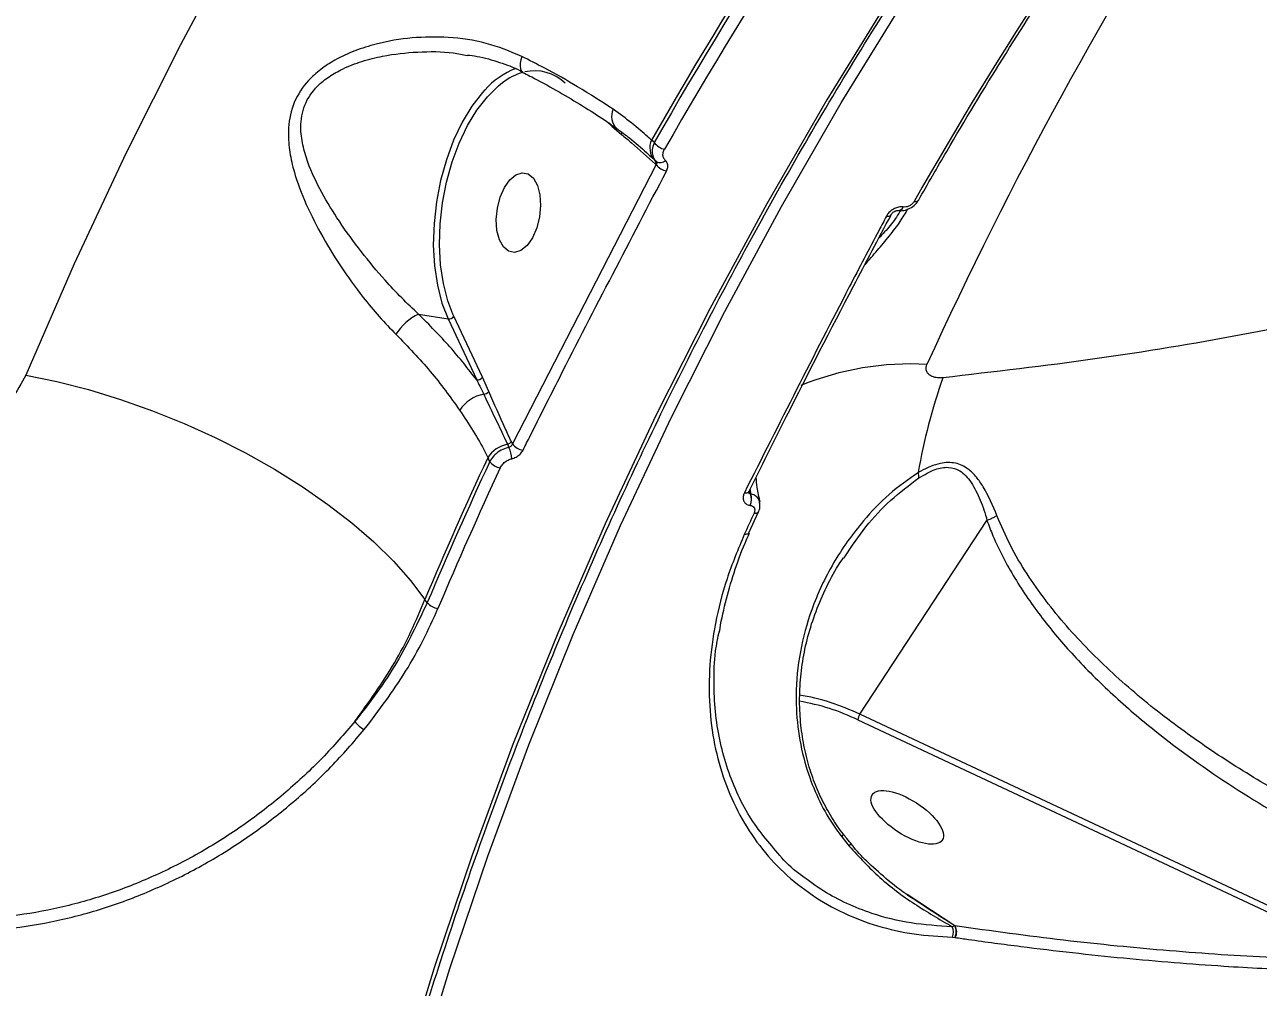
# Model space of a CAD drawing. Header units: millimetres. Extents: x -6879 to 7341, y -8047 to 7187.
# Drawn here: x -860.5 to -722.5, y 3038.4 to 3146 of the extents above; entities that cross this region are included whole.
import ezdxf

# ---------------------------------------------------------------- set-up
doc = ezdxf.new("R2010")
doc.units = ezdxf.units.MM
for name, color, linetype in [('DIKOM_ОБЪЕКТ', 7, 'Continuous'), ('DIKOM_РАЗМЕР_ЗОНА', 7, 'Continuous'), ('DIKOM_РАЗМЕР_ОБЪЕКТА', 7, 'Continuous')]:
    doc.layers.add(name, color=color, linetype=linetype)
doc.styles.add('style1', font='arial.ttf', dxfattribs={"width": 0.8})
doc.dimstyles.new('1-50', dxfattribs={"dimtxt": 300, "dimasz": 200, "dimexe": 100, "dimexo": 0, "dimgap": 100, "dimtad": 0, "dimdec": 0, "dimtxsty": 'style1', "dimcen": 0, "dimclrd": 7, "dimclre": 7, "dimadec": 1, "dimazin": 2, "dimtfac": 1, "dimtdec": 0, "dimtmove": 1, "dimatfit": 3, "dimfxl": 0, "dimlwd": 25, "dimlwe": 18, "dimarcsym": 0})

# ---------------------------------------------------------------- blocks, each defined once
blk = doc.blocks.new('*D20')
at = {"layer": 'Defpoints', "color": 0, "transparency": 16777216}
for p in [(-335.47, 4138.44), (-5198.79, -5966.88), (-1568.13, -5966.88)]:
    blk.add_point(p, dxfattribs=at)
at = {"layer": 'DIKOM_РАЗМЕР_ОБЪЕКТА', "color": 7, "lineweight": 18, "transparency": 16777216}
for p, q in [((-335.47, 4138.44), (-5298.79, 4138.44)), ((-1568.13, -5966.88), (-5298.79, -5966.88))]:
    blk.add_line(p, q, dxfattribs=at)
at = {"layer": 'DIKOM_РАЗМЕР_ОБЪЕКТА', "color": 7, "lineweight": 25, "transparency": 16777216}
for p, q in [((-5198.79, 3938.44), (-5198.79, -81.84)), ((-5198.79, -5766.88), (-5198.79, -1161.62))]:
    blk.add_line(p, q, dxfattribs=at)
at = {"layer": 'DIKOM_РАЗМЕР_ОБЪЕКТА', "color": 7, "transparency": 16777216}
for points in [[(-5232.12, 3938.44), (-5165.46, 3938.44), (-5198.79, 4138.44)], [(-5232.12, -5766.88), (-5165.46, -5766.88), (-5198.79, -5966.88)]]:
    blk.add_solid(points, dxfattribs=at)
at = {"layer": 'DIKOM_РАЗМЕР_ОБЪЕКТА', "color": 0, "transparency": 16777216, "insert": (-5198.79, -621.73), "char_height": 300, "attachment_point": 5, "rotation": 90, "style": 'style1'}
blk.add_mtext('10100', dxfattribs=at)
blk = doc.blocks.new('*D19')
at = {"layer": 'Defpoints', "color": 0, "transparency": 16777216}
for p in [(5624.04, 6094.27), (-4435.35, 2864.29), (5624.04, -2640.11)]:
    blk.add_point(p, dxfattribs=at)
at = {"layer": 'DIKOM_РАЗМЕР_ОБЪЕКТА', "color": 7, "lineweight": 18, "transparency": 16777216}
for p, q in [((-4435.35, 2864.29), (-4435.35, 6194.27)), ((5624.04, -2640.11), (5624.04, 6194.27))]:
    blk.add_line(p, q, dxfattribs=at)
at = {"layer": 'DIKOM_РАЗМЕР_ОБЪЕКТА', "color": 7, "lineweight": 25, "transparency": 16777216}
for p, q in [((-4235.35, 6094.27), (2113.67, 6094.27)), ((5424.04, 6094.27), (3193.46, 6094.27))]:
    blk.add_line(p, q, dxfattribs=at)
at = {"layer": 'DIKOM_РАЗМЕР_ОБЪЕКТА', "color": 7, "transparency": 16777216}
for points in [[(-4235.35, 6127.6), (-4235.35, 6060.94), (-4435.35, 6094.27)], [(5424.04, 6127.6), (5424.04, 6060.94), (5624.04, 6094.27)]]:
    blk.add_solid(points, dxfattribs=at)
at = {"layer": 'DIKOM_РАЗМЕР_ОБЪЕКТА', "color": 0, "transparency": 16777216, "insert": (2653.56, 6094.27), "char_height": 300, "attachment_point": 5, "style": 'style1'}
blk.add_mtext('10100', dxfattribs=at)
blk = doc.blocks.new('*D18')
at = {"layer": 'Defpoints', "color": 0, "transparency": 16777216}
for p in [(-342.29, 5666.7), (-6681.79, -8047.27), (-1651.48, -8047.27)]:
    blk.add_point(p, dxfattribs=at)
at = {"layer": 'DIKOM_РАЗМЕР_ЗОНА', "color": 7, "lineweight": 18, "transparency": 16777216}
for p, q in [((-342.29, 5666.7), (-6781.79, 5666.7)), ((-1651.48, -8047.27), (-6781.79, -8047.27))]:
    blk.add_line(p, q, dxfattribs=at)
at = {"layer": 'DIKOM_РАЗМЕР_ЗОНА', "color": 7, "lineweight": 25, "transparency": 16777216}
for p, q in [((-6681.79, 5466.7), (-6681.79, -340.84)), ((-6681.79, -7847.27), (-6681.79, -1420.62))]:
    blk.add_line(p, q, dxfattribs=at)
at = {"layer": 'DIKOM_РАЗМЕР_ЗОНА', "color": 7, "transparency": 16777216}
for points in [[(-6715.12, 5466.7), (-6648.46, 5466.7), (-6681.79, 5666.7)], [(-6715.12, -7847.27), (-6648.46, -7847.27), (-6681.79, -8047.27)]]:
    blk.add_solid(points, dxfattribs=at)
at = {"layer": 'DIKOM_РАЗМЕР_ЗОНА', "color": 0, "transparency": 16777216, "insert": (-6681.79, -880.73), "char_height": 300, "attachment_point": 5, "rotation": 90, "style": 'style1'}
blk.add_mtext('13700', dxfattribs=at)
blk = doc.blocks.new('*D17')
at = {"layer": 'Defpoints', "color": 0, "transparency": 16777216}
for p in [(-5935.35, 6990.27), (-5935.35, 998.27), (7340.79, -2830.86)]:
    blk.add_point(p, dxfattribs=at)
at = {"layer": 'DIKOM_РАЗМЕР_ЗОНА', "color": 7, "lineweight": 18, "transparency": 16777216}
for p, q in [((-5935.35, 998.27), (-5935.35, 7090.27)), ((7340.79, -2830.86), (7340.79, 7090.27))]:
    blk.add_line(p, q, dxfattribs=at)
at = {"layer": 'DIKOM_РАЗМЕР_ЗОНА', "color": 7, "lineweight": 25, "transparency": 16777216}
for p, q in [((-5735.35, 6990.27), (2016.67, 6990.27)), ((7140.79, 6990.27), (3096.46, 6990.27))]:
    blk.add_line(p, q, dxfattribs=at)
at = {"layer": 'DIKOM_РАЗМЕР_ЗОНА', "color": 7, "transparency": 16777216}
for points in [[(-5735.35, 7023.6), (-5735.35, 6956.94), (-5935.35, 6990.27)], [(7140.79, 7023.6), (7140.79, 6956.94), (7340.79, 6990.27)]]:
    blk.add_solid(points, dxfattribs=at)
at = {"layer": 'DIKOM_РАЗМЕР_ЗОНА', "color": 0, "transparency": 16777216, "insert": (2556.56, 6990.27), "char_height": 300, "attachment_point": 5, "style": 'style1'}
blk.add_mtext('13300', dxfattribs=at)

msp = doc.modelspace()

# ---------------------------------------------------------------- linework, layer by layer
at = {"layer": 'DIKOM_ОБЪЕКТ', "color": 7, "linetype": 'Continuous', "lineweight": 15}
for p, q in [((-795.31, 3135.1), (-794.76, 3134.59)), ((-794.76, 3134.59), (-793.73, 3133.7)), ((-790.05, 3132.8), (-790.36, 3133.07)), ((-789.86, 3130.33), (-805.92, 3099.11)), ((-789.92, 3130.38), (-789.86, 3130.33)), ((-762.21, 3125.59), (-762.23, 3125.59)), ((-763.61, 3124.69), (-763.6, 3124.71)), ((-816.42, 3113.61), (-813.12, 3113.08)), ((-813.12, 3113.08), (-809.92, 3106.26)), ((-812.47, 3113.37), (-812.58, 3113.61)), ((-809.28, 3106.55), (-812.47, 3113.37)), ((-808.57, 3104.96), (-809.28, 3106.55)), ((-806.47, 3099.07), (-806.31, 3098.72)), ((-805.92, 3099.11), (-806.04, 3099.36)), ((-808.68, 3097.57), (-808.47, 3097.12)), ((-779.5, 3093.76), (-779.49, 3093.78)), ((-779.3, 3093.51), (-779.43, 3093.83)), ((-779.35, 3094), (-779.28, 3093.51)), ((-779.28, 3093.51), (-779.3, 3093.51)), ((-779.36, 3092.25), (-779.34, 3092.24)), ((-779.49, 3089.15), (-778.41, 3091.52)), ((-767.06, 3068.89), (-752.86, 3090.56)), ((-768.86, 3086.33), (-768.75, 3086.49)), ((-815.45, 3081.36), (-815.71, 3081.7)), ((-708.37, 3041.39), (-767.06, 3068.89)), ((-767.28, 3068.25), (-709.85, 3041.34)), ((-769.08, 3055.17), (-768.26, 3054.14)), ((-768.95, 3055.47), (-768.96, 3055.5)), ((-756.43, 3045.22), (-761.78, 3048.74)), ((-756.46, 3045.23), (-757.49, 3045.89)), ((-756.46, 3045.23), (-756.75, 3045.14)), ((-756.43, 3045.22), (-756.46, 3045.23)), ((-756.71, 3043.97), (-756.43, 3043.94)), ((-756.43, 3043.94), (-756.4, 3043.93))]:
    msp.add_line(p, q, dxfattribs=at)
at = {"layer": 'DIKOM_ОБЪЕКТ', "color": 7, "linetype": 'Continuous', "lineweight": 15, "flags": 128}
for points in [[(-755.7, 3266.53), (-765.1, 3256.32), (-774.23, 3245.9), (-783.07, 3235.27), (-791.63, 3224.45), (-799.89, 3213.44), (-807.85, 3202.25), (-815.52, 3190.88), (-822.87, 3179.33), (-829.92, 3167.62), (-836.65, 3155.75), (-843.06, 3143.73), (-849.15, 3131.56), (-854.92, 3119.25), (-860.36, 3106.81)], [(-665.61, 3261.25), (-675.99, 3252.19), (-686.1, 3242.89), (-695.92, 3233.34), (-705.47, 3223.55), (-714.71, 3213.54), (-723.66, 3203.3), (-732.31, 3192.84), (-740.64, 3182.18), (-748.66, 3171.31), (-756.36, 3160.25), (-763.73, 3149), (-770.77, 3137.57), (-777.48, 3125.96), (-783.85, 3114.19), (-789.87, 3102.27), (-795.54, 3090.19), (-800.86, 3077.97), (-805.83, 3065.61), (-810.44, 3053.13), (-814.69, 3040.53), (-818.57, 3027.82)], [(-816.8, 3027.8), (-812.93, 3040.47), (-808.69, 3053.03), (-804.1, 3065.48), (-799.14, 3077.79), (-793.84, 3089.98), (-788.18, 3102.02), (-782.18, 3113.91), (-775.83, 3125.65), (-769.15, 3137.22), (-762.13, 3148.62), (-754.78, 3159.83), (-747.1, 3170.86), (-739.11, 3181.69), (-730.8, 3192.33), (-722.18, 3202.75), (-713.25, 3212.96), (-704.03, 3222.94), (-694.52, 3232.7), (-684.72, 3242.22), (-674.65, 3251.5), (-664.3, 3260.53)], [(-804.89, 3142.43), (-805, 3142.03), (-805.05, 3141.65), (-805.06, 3141.32), (-805.02, 3141.04), (-804.93, 3140.83), (-804.8, 3140.68), (-804.77, 3140.66)], [(-812.58, 3113.61), (-813.14, 3115.09), (-813.64, 3117.03), (-813.95, 3119.14), (-814.07, 3121.38), (-814, 3123.7), (-813.74, 3126.05), (-813.29, 3128.37), (-812.66, 3130.62), (-811.88, 3132.74), (-810.95, 3134.69), (-809.89, 3136.43), (-808.73, 3137.92), (-807.49, 3139.13), (-807.04, 3139.49)], [(-809.01, 3138.67), (-809.26, 3138.4), (-810.45, 3136.86), (-811.54, 3135.07), (-812.5, 3133.05), (-813.31, 3130.86), (-813.96, 3128.54), (-814.42, 3126.15), (-814.69, 3123.73), (-814.77, 3121.34), (-814.64, 3119.03), (-814.32, 3116.85), (-813.81, 3114.85), (-813.12, 3113.08)], [(-803.69, 3122.16), (-804.29, 3121.3), (-804.98, 3120.73), (-805.68, 3120.51), (-806.35, 3120.65), (-806.93, 3121.13), (-807.38, 3121.93), (-807.65, 3122.98), (-807.73, 3124.18), (-807.61, 3125.45), (-807.3, 3126.68), (-806.82, 3127.77), (-806.21, 3128.63), (-805.53, 3129.2), (-804.82, 3129.42), (-804.15, 3129.28), (-803.57, 3128.8), (-803.12, 3128), (-802.85, 3126.96), (-802.77, 3125.75), (-802.89, 3124.48), (-803.21, 3123.25), (-803.69, 3122.16)], [(-761, 3126.22), (-760.87, 3126.21), (-760.75, 3126.21), (-760.66, 3126.23), (-760.58, 3126.27), (-760.53, 3126.32), (-760.52, 3126.33)], [(-860.36, 3106.81), (-856.87, 3106.09), (-853.33, 3105.18), (-849.75, 3104.08), (-846.17, 3102.82), (-842.63, 3101.39), (-839.16, 3099.81), (-835.78, 3098.1), (-832.54, 3096.28), (-829.45, 3094.35), (-826.55, 3092.34), (-823.87, 3090.27), (-821.42, 3088.15), (-819.23, 3086), (-817.32, 3083.84), (-815.71, 3081.7)], [(-779.98, 3093.65), (-779.83, 3093.64), (-779.7, 3093.65), (-779.6, 3093.68), (-779.52, 3093.73), (-779.5, 3093.76)], [(-778.9, 3091.37), (-778.77, 3091.36), (-778.65, 3091.37), (-778.55, 3091.4), (-778.48, 3091.44), (-778.42, 3091.5), (-778.41, 3091.52)], [(-779.49, 3089.15), (-779.51, 3089.12), (-779.56, 3089.07), (-779.64, 3089.02), (-779.74, 3089), (-779.86, 3088.99), (-779.99, 3088.99)], [(-768.26, 3054.14), (-768.14, 3054.3), (-768.09, 3054.41), (-768.1, 3054.46)]]:
    msp.add_lwpolyline(points, dxfattribs=at)
at = {"layer": 'DIKOM_ОБЪЕКТ', "color": 7, "linetype": 'Continuous', "lineweight": 15}
for centre, radius, start, end in [((-344.91, 2918.95), 455.72, 138.5997, 155.4935), ((-360.74, 2888.37), 494.42, 143.1931, 150.3351), ((-360.73, 2888.1), 494.17, 143.2091, 150.3191), ((-360.53, 2887.89), 493.07, 143.2092, 150.3191), ((-353.86, 2894.52), 468.45, 143.1724, 150.3561), ((-802.35, 3132.76), 8.9, 110.9282, 138.4376), ((-802.89, 3134.06), 6.83, 105.6763, 127.4491), ((-803.45, 3135.94), 4.87, 45.6009, 103.0634), ((-793.07, 3135.7), 1.77, 152.5318, 228.2015), ((-794.18, 3133.87), 0.483, 340.4695, 11.188), ((-788.55, 3132.21), 2.01, 154.5687, 223.7543), ((-788.48, 3133.94), 1.95, 215.9484, 257.222), ((-790.28, 3130.54), 0.4, 336.5995, 44.1174), ((-789.4, 3131.34), 0.799, 238.8077, 317.6016), ((-788.35, 3131.45), 1.87, 216.4852, 259.4745), ((-762.77, 3125.79), 0.581, 270.5647, 340.1081), ((-762.76, 3125.79), 0.586, 271.6301, 339.9404), ((-763.95, 3125.01), 0.463, 251.3143, 316.7582), ((-813.81, 3108.13), 6.07, 115.397, 147.7884), ((-813.04, 3113.75), 0.681, 263.3282, 325.8882), ((-761.45, 3075.9), 32.14, 86.6598, 112.3697), ((-809.84, 3106.94), 0.681, 263.333, 325.8951), ((-697.62, 3085.21), 63.82, 160.5078, 170.3597), ((-808.38, 3100.62), 4.12, 100.5883, 146.6976), ((-809.14, 3105.38), 0.706, 269.5776, 323.8228), ((-805.81, 3095.71), 3.42, 101.2284, 147.0842), ((-806.61, 3099.75), 0.689, 281.1753, 325.6127), ((-804.39, 3100.33), 1.96, 218.6068, 259.663), ((-372.2, 2894.64), 481.35, 155.0654, 157.132), ((-809.26, 3097.34), 3.26, 1.873, 25.1021), ((-371.29, 2893.99), 482.06, 155.0777, 157.127), ((-371.72, 2894.04), 480.29, 155.0759, 157.1282), ((-807, 3098.31), 1.89, 219.1165, 261.5274), ((-762.38, 3095.33), 1.92, 359.4997, 17.0235), ((-780.78, 3092.95), 1.59, 333.8254, 20.9384), ((-780.76, 3092.94), 1.59, 333.8253, 20.9601), ((-348.28, 2892.96), 474.13, 155.2629, 155.5786), ((-814.03, 3082.57), 1.86, 220.4883, 263.3707), ((-777.76, 3046.96), 24.39, 63.99, 80.7429), ((-777.6, 3047.16), 23.48, 63.9296, 80.7499), ((-766.03, 3068.16), 1.26, 144.8555, 175.9651), ((-820.94, 3070.02), 3.24, 216.8217, 241.4644), ((-758.08, 3044.5), 1.48, 338.6786, 25.6128), ((-757.57, 3044.56), 1.29, 331.2079, 31.0361), ((-757.56, 3044.55), 1.32, 332.2421, 30.5275)]:
    msp.add_arc(centre, radius, start, end, dxfattribs=at)
msp.add_ellipse((-761.77, 3057.36), major_axis=(-3.92, 2.53), ratio=0.411602, dxfattribs=at)
for points, knots in [([(-818.57, 3027.82), (-822.64, 3027.9), (-833.6, 3028.1), (-851.86, 3028.97), (-873.39, 3030.6), (-895.48, 3032.92), (-918.06, 3035.92), (-941.06, 3039.63), (-964, 3043.95), (-986.77, 3048.87), (-1009.32, 3054.33), (-1032.02, 3060.43), (-1054.78, 3067.17), (-1077.52, 3074.54), (-1099.76, 3082.39), (-1121.41, 3090.67), (-1142.44, 3099.33), (-1163.18, 3108.53), (-1183.55, 3118.24), (-1203.47, 3128.45), (-1222.5, 3138.94), (-1240.59, 3149.65), (-1257.72, 3160.54), (-1274.18, 3171.8), (-1289.86, 3183.39), (-1304.71, 3195.29), (-1318.39, 3207.23), (-1330.87, 3219.16), (-1342.18, 3231.06), (-1352.49, 3243.11), (-1361.73, 3255.27), (-1369.83, 3267.51), (-1376.32, 3279.05), (-1381.4, 3289.86), (-1385.29, 3299.95), (-1388.19, 3309.93), (-1389.93, 3317.87), (-1390.37, 3322.41), (-1390.49, 3323.73)], [0, 0, 0, 0, 0.016921, 0.045587, 0.074275, 0.10294, 0.132439, 0.161961, 0.191459, 0.220124, 0.248812, 0.277478, 0.306976, 0.336498, 0.365997, 0.394662, 0.42335, 0.452016, 0.481514, 0.511036, 0.540534, 0.5692, 0.597888, 0.626553, 0.656052, 0.685574, 0.715072, 0.743738, 0.772425, 0.801091, 0.830589, 0.860111, 0.88961, 0.914559, 0.939537, 0.964515, 0.98973, 1, 1, 1, 1]), ([(-1390.64, 3323.44), (-1390.5, 3322.24), (-1390.15, 3319.22), (-1389.25, 3314.32), (-1387.97, 3308.73), (-1386.37, 3303.1), (-1384.46, 3297.4), (-1382.25, 3291.65), (-1379.73, 3285.84), (-1376.91, 3279.98), (-1373.78, 3274.08), (-1370.37, 3268.17), (-1366.68, 3262.26), (-1362.72, 3256.37), (-1358.49, 3250.48), (-1353.98, 3244.59), (-1349.19, 3238.71), (-1344.12, 3232.83), (-1338.78, 3226.95), (-1333.16, 3221.07), (-1327.25, 3215.18), (-1321.06, 3209.29), (-1314.61, 3203.41), (-1307.91, 3197.56), (-1301, 3191.78), (-1293.88, 3186.05), (-1286.54, 3180.39), (-1279, 3174.79), (-1271.24, 3169.24), (-1263.26, 3163.75), (-1255.06, 3158.31), (-1246.65, 3152.92), (-1238, 3147.58), (-1229.13, 3142.29), (-1220.05, 3137.06), (-1210.79, 3131.91), (-1201.39, 3126.85), (-1191.87, 3121.91), (-1182.22, 3117.08), (-1172.45, 3112.35), (-1162.55, 3107.72), (-1152.52, 3103.2), (-1142.35, 3098.77), (-1132.04, 3094.45), (-1121.59, 3090.23), (-1111, 3086.1), (-1100.27, 3082.07), (-1089.44, 3078.17), (-1078.56, 3074.39), (-1067.65, 3070.75), (-1056.72, 3067.26), (-1045.77, 3063.91), (-1034.78, 3060.7), (-1023.76, 3057.63), (-1012.71, 3054.69), (-1001.62, 3051.89), (-990.48, 3049.23), (-979.3, 3046.7), (-968.08, 3044.31), (-956.84, 3042.06), (-945.64, 3039.97), (-934.51, 3038.03), (-923.46, 3036.26), (-912.5, 3034.65), (-901.6, 3033.2), (-890.78, 3031.9), (-880.03, 3030.77), (-869.34, 3029.79), (-858.71, 3028.97), (-848.14, 3028.31), (-837.63, 3027.81), (-827.89, 3027.48), (-821.72, 3027.39), (-818.98, 3027.34)], [0, 0, 0, 0, 0.009264, 0.023336, 0.037414, 0.051507, 0.065631, 0.079803, 0.094036, 0.108346, 0.122702, 0.137003, 0.151234, 0.165412, 0.179551, 0.193669, 0.20778, 0.221898, 0.236038, 0.250212, 0.26444, 0.278734, 0.293092, 0.307428, 0.321679, 0.33587, 0.350016, 0.364133, 0.378239, 0.392348, 0.406473, 0.420628, 0.43483, 0.449095, 0.463434, 0.477775, 0.492042, 0.506244, 0.520396, 0.534516, 0.548618, 0.56272, 0.576833, 0.590973, 0.605155, 0.619396, 0.63371, 0.648053, 0.662341, 0.676558, 0.690722, 0.704848, 0.718952, 0.733051, 0.747159, 0.761288, 0.775455, 0.789675, 0.803965, 0.818311, 0.832628, 0.846866, 0.861045, 0.875182, 0.889293, 0.903393, 0.9175, 0.931623, 0.945779, 0.959983, 0.974254, 0.988595, 1, 1, 1, 1]), ([(-1379.15, 3282.38), (-1378.02, 3280.07), (-1374.95, 3273.85), (-1368.96, 3263.63), (-1360.91, 3251.73), (-1351.6, 3239.68), (-1341.03, 3227.52), (-1329.21, 3215.28), (-1316.39, 3203.25), (-1302.64, 3191.45), (-1288.06, 3179.92), (-1272.39, 3168.47), (-1255.66, 3157.14), (-1237.89, 3145.97), (-1219.47, 3135.22), (-1200.49, 3124.9), (-1181.02, 3115.04), (-1160.77, 3105.48), (-1139.75, 3096.26), (-1118.04, 3087.42), (-1096.35, 3079.25), (-1074.8, 3071.75), (-1053.47, 3064.91), (-1031.75, 3058.5), (-1009.69, 3052.58), (-987.37, 3047.18), (-964.96, 3042.34), (-942.54, 3038.09), (-920.17, 3034.45), (-897.78, 3031.42), (-875.46, 3029.03), (-853.28, 3027.3), (-831.73, 3026.28), (-810.87, 3025.94), (-790.74, 3026.27), (-771.02, 3027.27), (-751.79, 3028.96), (-733.15, 3031.37), (-716.49, 3034.2), (-706.4, 3036.47), (-701.93, 3037.47)], [0, 0, 0, 0, 0.015652, 0.042167, 0.068704, 0.09522, 0.122506, 0.149814, 0.1771, 0.203616, 0.230153, 0.256669, 0.283955, 0.311263, 0.338549, 0.365065, 0.391602, 0.418118, 0.445404, 0.472712, 0.499999, 0.52556, 0.551139, 0.576701, 0.602949, 0.629218, 0.655466, 0.681983, 0.708519, 0.735035, 0.762321, 0.78963, 0.816916, 0.843432, 0.869969, 0.896485, 0.923771, 0.951079, 0.978365, 1, 1, 1, 1]), ([(-818, 3028.06), (-817.4, 3030.09), (-815.67, 3035.99), (-812.56, 3045.69), (-808.58, 3057.13), (-804.3, 3068.46), (-799.72, 3079.69), (-794.85, 3090.81), (-789.69, 3101.8), (-784.24, 3112.68), (-778.5, 3123.42), (-772.48, 3134.03), (-766.18, 3144.49), (-759.6, 3154.81), (-752.75, 3164.97), (-745.63, 3174.98), (-738.25, 3184.82), (-730.61, 3194.49), (-722.71, 3203.99), (-714.55, 3213.31), (-706.15, 3222.44), (-697.51, 3231.38), (-688.62, 3240.13), (-679.5, 3248.68), (-671.68, 3255.68), (-666.86, 3259.8), (-665.22, 3261.2)], [0, 0, 0, 0, 0.022818, 0.066221, 0.109625, 0.153029, 0.196433, 0.239837, 0.28324, 0.326643, 0.370046, 0.413449, 0.456852, 0.500254, 0.543656, 0.587058, 0.630459, 0.67386, 0.717261, 0.760661, 0.804061, 0.847461, 0.89086, 0.93426, 0.977658, 1, 1, 1, 1]), ([(-1336.75, 3200.23), (-1333.9, 3196.57), (-1328.17, 3189.23), (-1318.24, 3178.22), (-1307.36, 3167.25), (-1295.5, 3156.35), (-1282.72, 3145.58), (-1269.07, 3134.98), (-1254.53, 3124.56), (-1239.16, 3114.35), (-1223.01, 3104.36), (-1206.15, 3094.65), (-1188.67, 3085.26), (-1170.61, 3076.22), (-1151.98, 3067.55), (-1132.84, 3059.26), (-1113.24, 3051.38), (-1093.28, 3043.93), (-1073.05, 3036.95), (-1052.61, 3030.47), (-1031.98, 3024.51), (-1011.19, 3019.06), (-990.34, 3014.14), (-969.51, 3009.77), (-948.79, 3005.98), (-928.25, 3002.76), (-907.92, 3000.15), (-887.82, 2998.14), (-868.04, 2996.72), (-848.66, 2995.91), (-829.77, 2995.7), (-812.82, 2996.07), (-797.66, 2996.86), (-788.75, 2997.64), (-784.3, 2998.03)], [0, 0, 0, 0, 0.0315564, 0.0632126, 0.0949195, 0.1266264, 0.1582826, 0.1898393, 0.2213971, 0.2530543, 0.2847621, 0.3164699, 0.348127, 0.3796848, 0.411265, 0.4429441, 0.4746741, 0.5064039, 0.5380836, 0.5696639, 0.601295, 0.6330254, 0.6648062, 0.6965876, 0.7283184, 0.7599498, 0.7916592, 0.8234678, 0.8553268, 0.8871861, 0.9189951, 0.9507051, 0.9753526, 1, 1, 1, 1]), ([(-597.77, 3183.29), (-599.06, 3180.89), (-601.99, 3175.44), (-607.94, 3167.6), (-615.24, 3159.69), (-623.48, 3152.37), (-632.85, 3145.42), (-643.35, 3138.89), (-654.97, 3132.8), (-667.37, 3127.33), (-680.48, 3122.48), (-694.2, 3118.21), (-708.81, 3114.44), (-724.31, 3111.2), (-740.63, 3108.48), (-752.07, 3107.16), (-757.78, 3106.5)], [0, 0, 0, 0, 0.060091, 0.136331, 0.207936, 0.279597, 0.351203, 0.424896, 0.498648, 0.572342, 0.642653, 0.713014, 0.783324, 0.855532, 0.927793, 1, 1, 1, 1]), ([(-760.52, 3126.33), (-759.47, 3128.16), (-756.42, 3133.47), (-751.16, 3142.15), (-744.66, 3152.32), (-737.87, 3162.33), (-732.4, 3169.98), (-729.19, 3174.3), (-728.39, 3175.37)], [0, 0, 0, 0, 0.108266, 0.314203, 0.520141, 0.726077, 0.932014, 1, 1, 1, 1]), ([(-804.89, 3142.43), (-806.19, 3142.97), (-808.79, 3144.05), (-812.99, 3144.63), (-817.15, 3144.59), (-820.67, 3144), (-823.56, 3143.09), (-825.64, 3142.13), (-827.39, 3141), (-829.06, 3139.51), (-830.49, 3137.33), (-831.05, 3134.7), (-830.95, 3132.25), (-830.41, 3129.53), (-829.26, 3126.32), (-827.42, 3122.64), (-825.2, 3118.98), (-822.94, 3115.86), (-820.84, 3113.3), (-819.58, 3112.01), (-818.95, 3111.37)], [0, 0, 0, 0, 0.075446, 0.151028, 0.221387, 0.291724, 0.334657, 0.377544, 0.410424, 0.443255, 0.496247, 0.549078, 0.588987, 0.628973, 0.696944, 0.765008, 0.83635, 0.90763, 0.953828, 1, 1, 1, 1]), ([(-816.42, 3113.61), (-817.05, 3114.21), (-818.33, 3115.41), (-820.5, 3117.74), (-822.88, 3120.59), (-825.27, 3123.88), (-827.32, 3127.21), (-828.68, 3130.07), (-829.42, 3132.53), (-829.69, 3134.69), (-829.32, 3137.04), (-828.01, 3138.94), (-826.44, 3140.2), (-824.77, 3141.14), (-822.75, 3141.91), (-819.94, 3142.62), (-816.5, 3142.98), (-813.29, 3142.99), (-811.48, 3142.63), (-810.96, 3142.53)], [0, 0, 0, 0, 0.0536433, 0.1081214, 0.1908509, 0.2755081, 0.3532224, 0.4325653, 0.476413, 0.5212751, 0.577766, 0.6339674, 0.6692975, 0.705724, 0.7539778, 0.8030555, 0.8842, 0.9670041, 1, 1, 1, 1]), ([(-810.95, 3142.58), (-810.59, 3142.53), (-809.36, 3142.38), (-807.4, 3141.79), (-805.68, 3141.19), (-804.88, 3140.71), (-804.77, 3140.64)], [0, 0, 0, 0, 0.162251, 0.560553, 0.939363, 1, 1, 1, 1]), ([(-794.64, 3136.51), (-795.93, 3137.35), (-798.3, 3138.89), (-801.85, 3140.88), (-804.04, 3142), (-804.89, 3142.43)], [0, 0, 0, 0, 0.425119, 0.778073, 1, 1, 1, 1]), ([(-804.78, 3140.64), (-804.24, 3140.37), (-802.7, 3139.58), (-800.34, 3138.25), (-797.73, 3136.69), (-795.7, 3135.39), (-794.64, 3134.63), (-794.29, 3134.38)], [0, 0, 0, 0, 0.134617, 0.382418, 0.630887, 0.879089, 1, 1, 1, 1]), ([(-790.36, 3133.07), (-790.5, 3133.19), (-791.19, 3133.79), (-792.53, 3134.96), (-793.94, 3136), (-794.64, 3136.51)], [0, 0, 0, 0, 0.108891, 0.55279, 1, 1, 1, 1]), ([(-794.26, 3134.37), (-793.78, 3134.02), (-792.58, 3133.16), (-791.27, 3131.97), (-790.47, 3131.25), (-790.24, 3131.04)], [0, 0, 0, 0, 0.32784, 0.803848, 1, 1, 1, 1]), ([(-793.73, 3133.7), (-793.35, 3133.39), (-792.07, 3132.32), (-790.81, 3131.19), (-789.92, 3130.38)], [0, 0, 0, 0, 0.291178, 1, 1, 1, 1]), ([(-790.05, 3132.8), (-790.09, 3132.71), (-790.24, 3132.39), (-790.34, 3131.82), (-790.23, 3131.15), (-789.96, 3130.82), (-789.82, 3130.66)], [0, 0, 0, 0, 0.109229, 0.407956, 0.703117, 1, 1, 1, 1]), ([(-788.81, 3130.8), (-788.89, 3130.9), (-789.06, 3131.09), (-789.11, 3131.48), (-789.03, 3131.81), (-788.93, 3131.99), (-788.91, 3132.04)], [0, 0, 0, 0, 0.29541, 0.59034, 0.890086, 1, 1, 1, 1]), ([(-790, 3130.82), (-790.14, 3130.96), (-790.32, 3131.12), (-790.5, 3131.28), (-790.53, 3131.3)], [0, 0, 0, 0, 0.847774, 1, 1, 1, 1]), ([(-789.82, 3130.66), (-789.85, 3130.68), (-789.91, 3130.74), (-789.97, 3130.79), (-790, 3130.82)], [0, 0, 0, 0, 0.4875572, 1, 1, 1, 1]), ([(-789.82, 3130.66), (-789.79, 3130.63), (-789.75, 3130.57), (-789.76, 3130.47), (-789.81, 3130.38), (-789.85, 3130.34), (-789.86, 3130.33)], [0, 0, 0, 0, 0.286653, 0.589721, 0.913925, 1, 1, 1, 1]), ([(-788.7, 3129.6), (-788.68, 3129.64), (-788.59, 3129.81), (-788.52, 3130.12), (-788.57, 3130.51), (-788.73, 3130.71), (-788.81, 3130.8)], [0, 0, 0, 0, 0.081056, 0.390886, 0.695171, 1, 1, 1, 1]), ([(-804.74, 3098.41), (-804.47, 3098.94), (-803.12, 3101.64), (-797.83, 3112.12), (-792.71, 3121.92), (-788.7, 3129.6)], [0, 0, 0, 0, 0.0512274, 0.2561282, 1, 1, 1, 1]), ([(-766.52, 3119.12), (-766.05, 3119.66), (-765.12, 3120.7), (-763.78, 3122.33), (-762.57, 3123.88), (-761.97, 3124.9), (-761.7, 3125.36)], [0, 0, 0, 0, 0.275616, 0.533127, 0.790129, 1, 1, 1, 1]), ([(-762.59, 3125.08), (-762.76, 3124.8), (-763.24, 3124.02), (-764.1, 3123.01), (-764.74, 3122.31), (-764.97, 3122.07)], [0, 0, 0, 0, 0.26021, 0.743502, 1, 1, 1, 1]), ([(-762.23, 3125.59), (-762.32, 3125.6), (-762.55, 3125.62), (-762.97, 3125.53), (-763.43, 3125.31), (-763.84, 3124.97), (-764.01, 3124.71), (-764.09, 3124.57)], [0, 0, 0, 0, 0.134245, 0.347014, 0.563285, 0.781719, 1, 1, 1, 1]), ([(-763.6, 3124.71), (-763.59, 3124.72), (-763.57, 3124.76), (-763.49, 3124.87), (-763.35, 3125), (-763.18, 3125.11), (-763.01, 3125.18), (-762.87, 3125.21), (-762.78, 3125.21), (-762.77, 3125.21), (-762.77, 3125.21)], [0, 0, 0, 0, 0.044381, 0.202563, 0.36269, 0.518198, 0.657536, 0.802807, 0.953653, 1, 1, 1, 1]), ([(-762.76, 3125.21), (-762.76, 3125.21), (-762.75, 3125.21), (-762.74, 3125.21), (-762.74, 3125.21)], [0, 0, 0, 0, 0.70028, 1, 1, 1, 1]), ([(-762.74, 3125.22), (-762.7, 3125.21), (-762.46, 3125.15), (-761.95, 3125.23), (-761.28, 3125.5), (-760.77, 3125.91), (-760.6, 3126.24), (-760.55, 3126.35)], [0, 0, 0, 0, 0.043475, 0.296609, 0.573691, 0.861806, 1, 1, 1, 1]), ([(-761, 3126.22), (-761, 3126.22), (-761.05, 3126.13), (-761.18, 3125.97), (-761.4, 3125.79), (-761.66, 3125.65), (-761.93, 3125.57), (-762.12, 3125.59), (-762.21, 3125.59)], [0, 0, 0, 0, 0.004393, 0.219822, 0.435522, 0.568243, 0.793786, 1, 1, 1, 1]), ([(-764.09, 3124.57), (-764.37, 3124.04), (-765.76, 3121.41), (-771.12, 3111.2), (-776.09, 3101.35), (-779.98, 3093.65)], [0, 0, 0, 0, 0.051711, 0.258553, 1, 1, 1, 1]), ([(-779.47, 3093.75), (-778.08, 3096.55), (-774.24, 3104.28), (-768.94, 3114.59), (-764.99, 3122.04), (-763.58, 3124.68)], [0, 0, 0, 0, 0.267332, 0.739592, 1, 1, 1, 1]), ([(-809.92, 3106.26), (-810.88, 3107.5), (-812.82, 3109.99), (-815.21, 3112.4), (-816.42, 3113.61)], [0, 0, 0, 0, 0.496062, 1, 1, 1, 1]), ([(-818.95, 3111.37), (-817.62, 3109.99), (-814.93, 3107.21), (-812.87, 3104.34), (-811.83, 3102.88)], [0, 0, 0, 0, 0.4942469, 1, 1, 1, 1]), ([(-757.78, 3106.5), (-757.99, 3106.49), (-758.42, 3106.47), (-758.93, 3106.6), (-759.31, 3106.82), (-759.56, 3107.09), (-759.67, 3107.41), (-759.67, 3107.71), (-759.6, 3107.89), (-759.57, 3107.98)], [0, 0, 0, 0, 0.194411, 0.403694, 0.553889, 0.691038, 0.835051, 0.921894, 1, 1, 1, 1]), ([(-860.36, 3106.81), (-860.85, 3105.88), (-861.81, 3104.04), (-864.25, 3101.76), (-867.14, 3100.19), (-869.66, 3099.64), (-871.04, 3099.71), (-871.42, 3099.73)], [0, 0, 0, 0, 0.238526, 0.471339, 0.696798, 0.915995, 1, 1, 1, 1]), ([(-809.92, 3106.26), (-809.81, 3106.03), (-809.54, 3105.51), (-809.28, 3104.97), (-809.14, 3104.67)], [0, 0, 0, 0, 0.435278, 1, 1, 1, 1]), ([(-809.14, 3104.67), (-809.03, 3104.44), (-808.48, 3103.27), (-807.58, 3101.41), (-806.81, 3099.79), (-806.47, 3099.07)], [0, 0, 0, 0, 0.122263, 0.611431, 1, 1, 1, 1]), ([(-806.04, 3099.36), (-806.27, 3099.84), (-807.12, 3101.69), (-807.95, 3103.57), (-808.57, 3104.96)], [0, 0, 0, 0, 0.264712, 1, 1, 1, 1]), ([(-811.83, 3102.88), (-810.79, 3101.32), (-809.62, 3099.55), (-808.78, 3097.78), (-808.68, 3097.57)], [0, 0, 0, 0, 0.882132, 1, 1, 1, 1]), ([(-805.92, 3099.11), (-805.94, 3099.05), (-805.99, 3098.95), (-806.11, 3098.81), (-806.23, 3098.75), (-806.29, 3098.73), (-806.31, 3098.72)], [0, 0, 0, 0, 0.313073, 0.61943, 0.917064, 1, 1, 1, 1]), ([(-806.31, 3098.72), (-806.41, 3098.7), (-806.77, 3098.6), (-807.39, 3098.31), (-808.06, 3097.78), (-808.33, 3097.34), (-808.47, 3097.12)], [0, 0, 0, 0, 0.110598, 0.406312, 0.703485, 1, 1, 1, 1]), ([(-807.28, 3096.45), (-807.2, 3096.58), (-807.04, 3096.86), (-806.65, 3097.19), (-806.28, 3097.37), (-806.06, 3097.43), (-806, 3097.44)], [0, 0, 0, 0, 0.296962, 0.594053, 0.889615, 1, 1, 1, 1]), ([(-806, 3097.44), (-805.96, 3097.46), (-805.76, 3097.51), (-805.4, 3097.68), (-804.99, 3098), (-804.83, 3098.27), (-804.74, 3098.41)], [0, 0, 0, 0, 0.085592, 0.389396, 0.694859, 1, 1, 1, 1]), ([(-751.74, 3091.09), (-752.21, 3092.22), (-752.87, 3093.78), (-754.02, 3095.43), (-755, 3096.41), (-756.33, 3097.07), (-758.2, 3097.03), (-759.64, 3096.41), (-760.45, 3095.95), (-760.54, 3095.89)], [0, 0, 0, 0, 0.286507, 0.400273, 0.516299, 0.657456, 0.799394, 0.976344, 1, 1, 1, 1]), ([(-760.46, 3095.31), (-759.85, 3095.67), (-758.77, 3096.31), (-757.13, 3096.6), (-755.68, 3096.13), (-754.51, 3094.8), (-753.6, 3092.86), (-753.03, 3091.36), (-752.85, 3090.56), (-752.85, 3090.56)], [0, 0, 0, 0, 0.159551, 0.287524, 0.415036, 0.593464, 0.796204, 0.999733, 1, 1, 1, 1]), ([(-597.87, 3094.79), (-598.13, 3094.44), (-600.63, 3091.05), (-606.57, 3085.08), (-615.64, 3077.03), (-625.93, 3069.63), (-637.18, 3062.82), (-649.62, 3056.5), (-663.24, 3050.71), (-678.04, 3045.5), (-693.02, 3041.16), (-707.97, 3037.6), (-722.72, 3034.73), (-738.13, 3032.32), (-754.16, 3030.41), (-770.66, 3029.01), (-787.52, 3028.12), (-802.89, 3027.74), (-812.77, 3027.78), (-816.8, 3027.8)], [0, 0, 0, 0, 0.007948, 0.076856, 0.145708, 0.212617, 0.279576, 0.346485, 0.415337, 0.484245, 0.553097, 0.611329, 0.669628, 0.727928, 0.78678, 0.845632, 0.903002, 0.960503, 1, 1, 1, 1]), ([(-778.21, 3092.59), (-778.34, 3093.15), (-778.55, 3094.1), (-778.63, 3095), (-778.66, 3095.38)], [0, 0, 0, 0, 0.577343, 1, 1, 1, 1]), ([(-760.54, 3095.89), (-761.65, 3095.12), (-763.88, 3093.58), (-767.11, 3090.14), (-770.15, 3085.89), (-772.49, 3080.92), (-773.85, 3075.91), (-774.31, 3071.33), (-774.04, 3066.99), (-773.23, 3063.24), (-771.96, 3059.86), (-770.58, 3057.22), (-769.5, 3055.75), (-769.08, 3055.17)], [0, 0, 0, 0, 0.089953, 0.180153, 0.306839, 0.433484, 0.539377, 0.645176, 0.730569, 0.815882, 0.885729, 0.955519, 1, 1, 1, 1]), ([(-768.75, 3086.49), (-768, 3087.63), (-766.5, 3089.9), (-763.68, 3092.89), (-761.54, 3094.5), (-760.46, 3095.31)], [0, 0, 0, 0, 0.336274, 0.66517, 1, 1, 1, 1]), ([(-817.22, 3027.33), (-815.8, 3027.31), (-810.95, 3027.25), (-802.79, 3027.31), (-792.79, 3027.52), (-782.96, 3027.89), (-773.32, 3028.42), (-763.88, 3029.11), (-754.62, 3029.96), (-745.55, 3030.98), (-736.66, 3032.15), (-727.95, 3033.48), (-719.41, 3034.97), (-711.05, 3036.62), (-702.86, 3038.43), (-694.85, 3040.41), (-687.04, 3042.54), (-679.47, 3044.81), (-672.16, 3047.23), (-665.11, 3049.78), (-658.32, 3052.48), (-651.79, 3055.31), (-645.51, 3058.29), (-639.48, 3061.41), (-633.71, 3064.67), (-628.18, 3068.07), (-622.9, 3071.62), (-617.87, 3075.32), (-613.1, 3079.14), (-608.61, 3083.09), (-604.44, 3087.15), (-600.86, 3090.94), (-598.81, 3093.43), (-597.94, 3094.48)], [0, 0, 0, 0, 0.013857, 0.047308, 0.080769, 0.11408, 0.147238, 0.180281, 0.213246, 0.246171, 0.279093, 0.312043, 0.345054, 0.378162, 0.411405, 0.44482, 0.478308, 0.511693, 0.544913, 0.578005, 0.611007, 0.643955, 0.676886, 0.709835, 0.742828, 0.775902, 0.809092, 0.842436, 0.875903, 0.909319, 0.942536, 0.975598, 1, 1, 1, 1]), ([(-779.98, 3093.65), (-780.04, 3093.51), (-780.15, 3093.22), (-780.12, 3092.82), (-779.94, 3092.5), (-779.66, 3092.31), (-779.44, 3092.26), (-779.36, 3092.25)], [0, 0, 0, 0, 0.218282, 0.436795, 0.653029, 0.865766, 1, 1, 1, 1]), ([(-779.53, 3093.66), (-779.53, 3093.66), (-779.53, 3093.64), (-779.53, 3093.69), (-779.5, 3093.75), (-779.49, 3093.78)], [0, 0, 0, 0, 0.140085, 0.679505, 1, 1, 1, 1]), ([(-779.3, 3093.51), (-779.33, 3093.52), (-779.4, 3093.53), (-779.48, 3093.58), (-779.51, 3093.65), (-779.52, 3093.67)], [0, 0, 0, 0, 0.300733, 0.778462, 1, 1, 1, 1]), ([(-778.28, 3092.59), (-778.28, 3092.61), (-778.28, 3092.73), (-778.41, 3092.98), (-778.68, 3093.29), (-779.04, 3093.46), (-779.25, 3093.51), (-779.28, 3093.51)], [0, 0, 0, 0, 0.048003, 0.252157, 0.60081, 0.946388, 1, 1, 1, 1]), ([(-779.34, 3092.24), (-779.32, 3092.24), (-779.22, 3092.23), (-779.05, 3092.16), (-778.9, 3092.01), (-778.82, 3091.82), (-778.81, 3091.61), (-778.88, 3091.44), (-778.9, 3091.37)], [0, 0, 0, 0, 0.034016, 0.252172, 0.470452, 0.597922, 0.81925, 1, 1, 1, 1]), ([(-778.41, 3091.52), (-778.4, 3091.54), (-778.28, 3091.74), (-778.2, 3092.13), (-778.27, 3092.47), (-778.29, 3092.61)], [0, 0, 0, 0, 0.043164, 0.629158, 1, 1, 1, 1]), ([(-752.85, 3090.56), (-752.85, 3090.56), (-752.86, 3090.56), (-752.86, 3090.56), (-752.86, 3090.56), (-752.86, 3090.56)], [0, 0, 0, 0, 0.33968, 0.829172, 1, 1, 1, 1]), ([(-752.86, 3090.56), (-752.64, 3089.98), (-751.79, 3087.77), (-749.83, 3084.06), (-746.75, 3079.6), (-743.07, 3075.25), (-738.84, 3071.04), (-732.99, 3066.05), (-725.43, 3060.66), (-716.02, 3055.14), (-709.28, 3052.11), (-705.92, 3050.59)], [0, 0, 0, 0, 0.031072, 0.119839, 0.208956, 0.297929, 0.396825, 0.495743, 0.66363, 0.831972, 1, 1, 1, 1]), ([(-751.74, 3091.09), (-751.77, 3091.08), (-751.92, 3090.97), (-752.28, 3090.76), (-752.65, 3090.63), (-752.85, 3090.56)], [0, 0, 0, 0, 0.08434, 0.497328, 1, 1, 1, 1]), ([(-704.44, 3052.62), (-705.28, 3052.97), (-708.49, 3054.28), (-713.95, 3056.79), (-720.64, 3060.34), (-727.04, 3064.27), (-733.15, 3068.61), (-738.87, 3073.39), (-744.09, 3078.68), (-747.81, 3083.55), (-750.31, 3087.74), (-751.26, 3089.98), (-751.74, 3091.09)], [0, 0, 0, 0, 0.041997, 0.159525, 0.277495, 0.395317, 0.513122, 0.633877, 0.754565, 0.875869, 0.937949, 1, 1, 1, 1]), ([(-782.76, 3078.01), (-782.76, 3078.03), (-782.63, 3079.13), (-782.12, 3081.37), (-781.18, 3084.69), (-780.25, 3087.29), (-779.57, 3088.76), (-779.4, 3089.13)], [0, 0, 0, 0, 0.004839, 0.303651, 0.602244, 0.89944, 1, 1, 1, 1]), ([(-779.99, 3088.99), (-780.68, 3087.34), (-782.06, 3084.02), (-783.3, 3079.11), (-783.94, 3074.36), (-783.96, 3069.81), (-783.41, 3065.45), (-782.26, 3061.35), (-780.57, 3057.56), (-778.35, 3054.13), (-775.64, 3051.14), (-772.48, 3048.62), (-768.96, 3046.6), (-765.12, 3045.16), (-761.05, 3044.21), (-758.15, 3044.05), (-756.71, 3043.97)], [0, 0, 0, 0, 0.075109, 0.150216, 0.221283, 0.292579, 0.363646, 0.43477, 0.506125, 0.577249, 0.648341, 0.719659, 0.790751, 0.86043, 0.930319, 1, 1, 1, 1]), ([(-768.91, 3055.5), (-768.91, 3055.5), (-769.4, 3056.06), (-770.23, 3057.37), (-771.37, 3059.37), (-772.29, 3061.56), (-773.02, 3063.9), (-773.53, 3066.4), (-773.81, 3069.02), (-773.82, 3071.73), (-773.56, 3074.48), (-773, 3077.27), (-772.14, 3080.07), (-770.96, 3082.85), (-769.87, 3084.96), (-769.1, 3086.1), (-768.91, 3086.37)], [0, 0, 0, 0, 0.000152, 0.067019, 0.134866, 0.203396, 0.275852, 0.351738, 0.431177, 0.513755, 0.598645, 0.685913, 0.777468, 0.871787, 0.968467, 1, 1, 1, 1]), ([(-823.54, 3068.08), (-821.99, 3070.24), (-819.65, 3073.5), (-817.21, 3078.12), (-816.21, 3080.51), (-815.71, 3081.7)], [0, 0, 0, 0, 0.492779, 0.746395, 1, 1, 1, 1]), ([(-815.45, 3081.36), (-816.52, 3079.11), (-818.13, 3075.69), (-821.03, 3071.29), (-822.7, 3069.15), (-823.54, 3068.08)], [0, 0, 0, 0, 0.492805, 0.746406, 1, 1, 1, 1]), ([(-822.49, 3067.18), (-820.87, 3069.32), (-818.42, 3072.57), (-815.85, 3077.17), (-814.78, 3079.53), (-814.25, 3080.72)], [0, 0, 0, 0, 0.49276, 0.746382, 1, 1, 1, 1]), ([(-776.01, 3053.11), (-777.22, 3054.51), (-779.08, 3056.66), (-780.87, 3060.16), (-782.35, 3063.97), (-783.23, 3068.12), (-783.41, 3072.5), (-783.35, 3075.51), (-782.94, 3077.45), (-782.78, 3078.21)], [0, 0, 0, 0, 0.217823, 0.336441, 0.455063, 0.685388, 0.80399, 0.922589, 1, 1, 1, 1]), ([(-872.34, 3044.83), (-870.4, 3044.72), (-866.65, 3044.51), (-860.99, 3045.02), (-855.5, 3046.04), (-850.07, 3047.64), (-844.78, 3049.79), (-839.67, 3052.44), (-834.83, 3055.55), (-830.32, 3059.08), (-826.14, 3062.95), (-823.71, 3065.77), (-822.49, 3067.18)], [0, 0, 0, 0, 0.107083, 0.205975, 0.305183, 0.404076, 0.503338, 0.602917, 0.702179, 0.801348, 0.900833, 1, 1, 1, 1]), ([(-823.54, 3068.08), (-824.73, 3066.7), (-827.11, 3063.93), (-831.2, 3060.14), (-835.62, 3056.67), (-840.36, 3053.62), (-845.36, 3051.02), (-850.54, 3048.91), (-855.85, 3047.35), (-861.23, 3046.34), (-866.76, 3045.84), (-870.43, 3046.04), (-872.33, 3046.15)], [0, 0, 0, 0, 0.09928, 0.198874, 0.298153, 0.397422, 0.497007, 0.596272, 0.695088, 0.794222, 0.893031, 1, 1, 1, 1]), ([(-769.08, 3055.17), (-769.07, 3055.19), (-768.99, 3055.29), (-768.9, 3055.43), (-768.93, 3055.46), (-768.95, 3055.47)], [0, 0, 0, 0, 0.105899, 0.658283, 1, 1, 1, 1]), ([(-768.09, 3054.46), (-768.29, 3054.69), (-768.58, 3055.03), (-768.83, 3055.39), (-768.91, 3055.5)], [0, 0, 0, 0, 0.684186, 1, 1, 1, 1]), ([(-768.26, 3054.14), (-767.15, 3052.93), (-764.92, 3050.53), (-761.01, 3047.61), (-758.17, 3045.97), (-756.75, 3045.14)], [0, 0, 0, 0, 0.331743, 0.66385, 1, 1, 1, 1]), ([(-760.48, 3047.85), (-760.73, 3048.01), (-761.92, 3048.76), (-763.81, 3050.2), (-765.96, 3052.11), (-767.36, 3053.51), (-767.97, 3054.32), (-768.08, 3054.47)], [0, 0, 0, 0, 0.090112, 0.417162, 0.705029, 0.944947, 1, 1, 1, 1]), ([(-756.75, 3045.14), (-758.3, 3045.23), (-761.41, 3045.42), (-766.29, 3046.67), (-770.39, 3048.52), (-773.59, 3050.84), (-775.27, 3052.14), (-775.95, 3053.03), (-776.01, 3053.11)], [0, 0, 0, 0, 0.204348, 0.411692, 0.693945, 0.839301, 0.984656, 1, 1, 1, 1]), ([(-757.49, 3045.89), (-757.88, 3046.14), (-759.29, 3047.04), (-760.67, 3047.98), (-761.67, 3048.66)], [0, 0, 0, 0, 0.27558, 1, 1, 1, 1]), ([(-709.85, 3041.34), (-713.53, 3041.43), (-720.89, 3041.6), (-732.4, 3042.39), (-744.21, 3043.54), (-752.36, 3044.66), (-756.43, 3045.22)], [0, 0, 0, 0, 0.249266, 0.498535, 0.749267, 1, 1, 1, 1]), ([(-756.4, 3043.93), (-755.91, 3043.86), (-753.45, 3043.51), (-747.11, 3042.66), (-737.52, 3041.58), (-727.17, 3040.75), (-717.89, 3040.25), (-712.43, 3040.14), (-709.7, 3040.09)], [0, 0, 0, 0, 0.029987, 0.149946, 0.390057, 0.630164, 0.815082, 1, 1, 1, 1])]:
    msp.add_open_spline(points, degree=3, knots=knots, dxfattribs=at)

# ---------------------------------------------------------------- dimensions: what is measured, and where the dimension line sits
at = {"layer": 'DIKOM_РАЗМЕР_ЗОНА'}
dim = msp.add_linear_dim(base=(-5935.35, 6990.27), p1=(7340.79, -2830.86), p2=(-5935.35, 998.27), text='13300', dimstyle='1-50', override={"dimscale": 1, "dimtix": 0, "dimtofl": 1, "dimtmove": 1, "dimatfit": 3}, dxfattribs=at)
dim.commit()
dim.dimension.update_dxf_attribs({"geometry": '*D17', "text_midpoint": (2556.56, 6990.27), "dimtype": 160})
dim = msp.add_linear_dim(base=(-6681.79, -8047.27), p1=(-342.29, 5666.7), p2=(-1651.48, -8047.27), angle=270, text='13700', dimstyle='1-50', override={"dimscale": 1, "dimtix": 0, "dimtofl": 1, "dimtmove": 1, "dimatfit": 3}, dxfattribs=at)
dim.commit()
dim.dimension.update_dxf_attribs({"geometry": '*D18', "text_midpoint": (-6681.79, -880.73), "dimtype": 160})
at = {"layer": 'DIKOM_РАЗМЕР_ОБЪЕКТА'}
dim = msp.add_linear_dim(base=(5624.04, 6094.27), p1=(-4435.35, 2864.29), p2=(5624.04, -2640.11), text='10100', dimstyle='1-50', override={"dimscale": 1, "dimtix": 0, "dimtofl": 1, "dimtmove": 1, "dimatfit": 3}, dxfattribs=at)
dim.commit()
dim.dimension.update_dxf_attribs({"geometry": '*D19', "text_midpoint": (2653.56, 6094.27), "dimtype": 160})
dim = msp.add_linear_dim(base=(-5198.79, -5966.88), p1=(-335.47, 4138.44), p2=(-1568.13, -5966.88), angle=270, text='10100', dimstyle='1-50', override={"dimscale": 1, "dimtix": 0, "dimtofl": 1, "dimtmove": 1, "dimatfit": 3}, dxfattribs=at)
dim.commit()
dim.dimension.update_dxf_attribs({"geometry": '*D20', "text_midpoint": (-5198.79, -621.73), "dimtype": 160})

doc.saveas('drawing.dxf')
